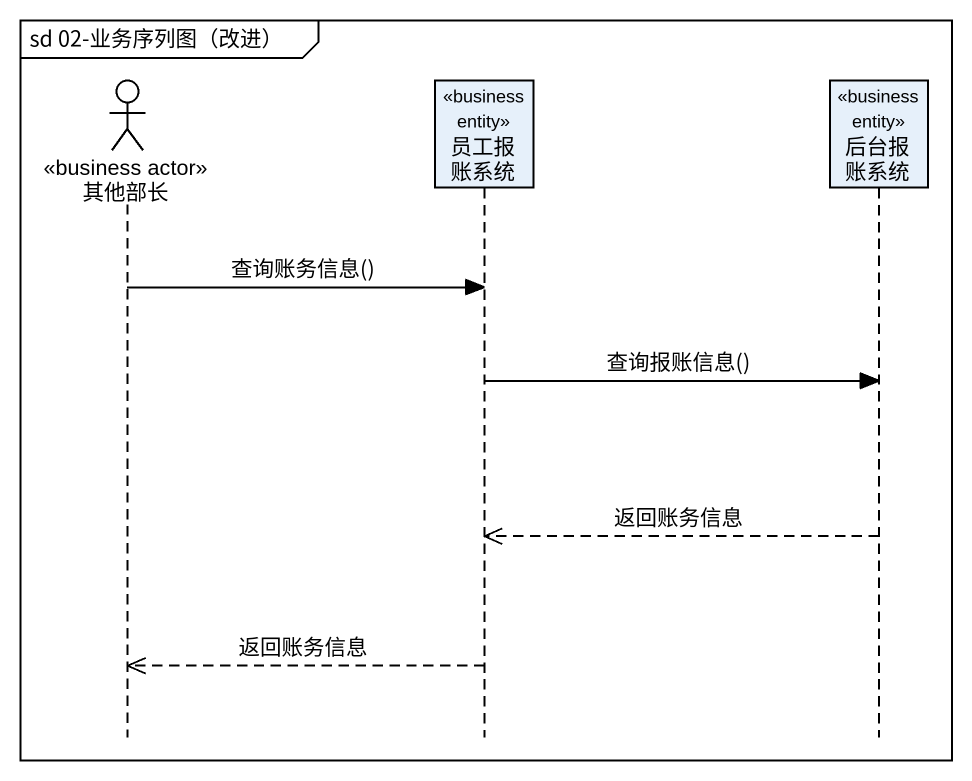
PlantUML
@startuml
mainframe sd 02-业务序列图（改进）
hide footbox
actor 其他部长 <<business actor>>
participant 员工报账系统 <<business entity>>
participant 后台报账系统 <<business entity>>

其他部长 -> 员工报账系统 : 查询账务信息()
员工报账系统 -> 后台报账系统 : 查询报账信息()
后台报账系统 -->> 员工报账系统 : 返回账务信息
员工报账系统 -->> 其他部长 : 返回账务信息
@enduml
